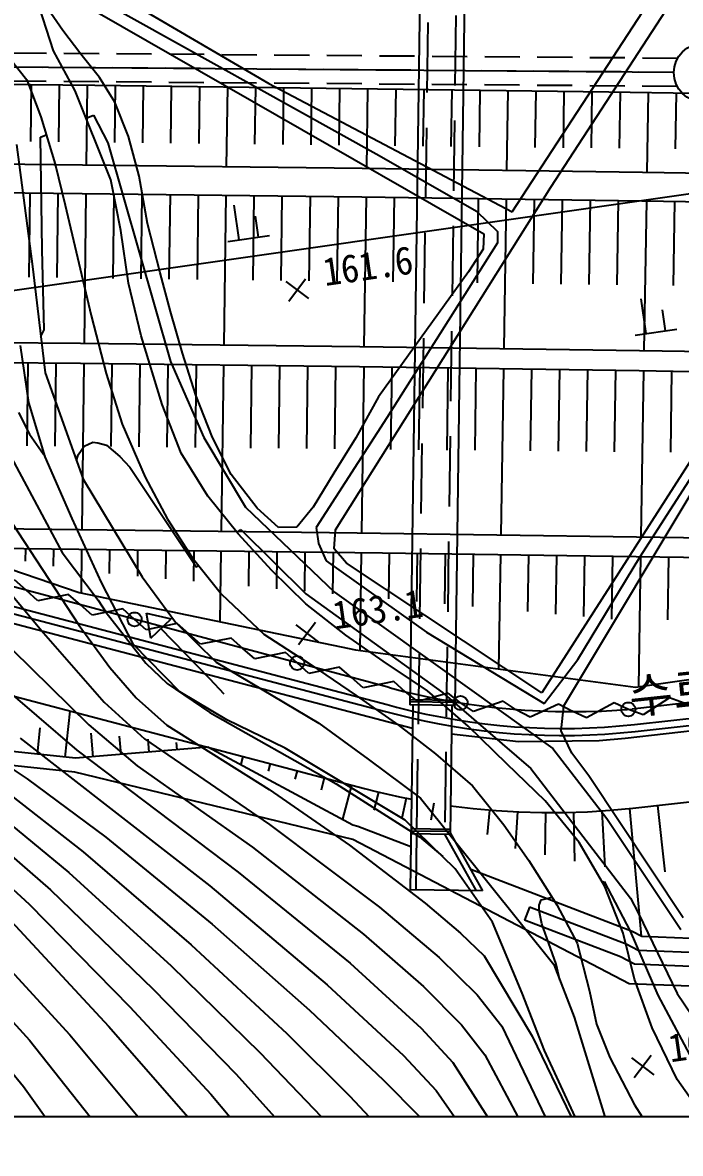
# Model space of a CAD drawing. Header units: millimetres. Extents: x 12262 to 13058, y 1103 to 1809.
# Drawn here: x 12804.1 to 12851, y 1403.7 to 1484.3 of the extents above; entities that cross this region are included whole.
import ezdxf
from ezdxf.xclip import XClip

# ---------------------------------------------------------------- set-up
doc = ezdxf.new("R2010")
doc.units = ezdxf.units.MM
doc.header["$LTSCALE"] = 10
doc.header["$MEASUREMENT"] = 0
doc.header["$XCLIPFRAME"] = 2
for name, pattern in [('CENTER', [2, 1.25, -0.25, 0.25, -0.25]), ('DASHED', [0.75, 0.5, -0.25]), ('HIDDEN', [0.375, 0.25, -0.125])]:
    doc.linetypes.add(name, pattern=pattern)
doc.layers.add('TX-PAPR', color=2, linetype='Continuous', plot=False)
doc.layers.add('TZ-BASE', color=253, linetype='Continuous')
doc.layers.add('TZ-CABL', color=4, linetype='Continuous')
doc.styles.add('HANA', font='GulimChe.ttf')
doc.linetypes.add('ZIGZAG', pattern='A,0.0001,-0.2,[131,ltypeshp.shx,S=0.2,R=0,X=-0.2,Y=0],-0.4,[131,ltypeshp.shx,S=0.2,R=180,X=0.2,Y=0],-0.2', length=0.8001)

# ---------------------------------------------------------------- blocks, each defined once
blk = doc.blocks.new('JD-GJG5SREGSF3')
at = {"layer": 'TZ-BASE', "linetype": 'DASHED'}
for p, q in [((487.932, 56.001), (486.389, -54.856)), ((485.925, 55.493), (484.389, -54.828))]:
    blk.add_line(p, q, dxfattribs=at)
at = {"layer": 'TZ-BASE'}
for p, q in [((488.535, 56.154), (487.117, -45.665)), ((485.323, 55.341), (483.918, -45.62)), ((81.905, -69.474), (700.519, 18.903)), ((493.957, -8.729, -93.464), (505.965, 9.679, -93.464)), ((458.028, 7.927, -93.946), (473.87, -1.357, -93.946)), ((458.513, 0.967, -90.39), (456.58, 7.004, -90.39)), ((457.601, 6.954, -94), (481.725, -6.485, -94)), ((491.212, -10.508, -93.946), (502.367, 6.62, -93.946)), ((457.582, 6.083, -92.961), (489.197, -12.072, -92.961)), ((459.173, 2.434, -92.961), (458.328, 3.673, -92.961)), ((460.464, 0.751, -92.961), (459.173, 2.434, -92.961)), ((460.06, -1.873, -90.39), (458.513, 0.967, -90.39)), ((455.421, 0.404, -82.3), (456.605, -1.094, -82.3)), ((461.777, -0.933, -92.961), (460.464, 0.751, -92.961)), ((456.605, -1.094, -82.3), (457.598, -3.73, -82.3)), ((456.907, -1.443, -255), (456.858, -5.494, -255)), ((458.907, -1.463, -255), (458.858, -5.516, -255)), ((460.907, -1.484, -255), (460.839, -7.143, -255)), ((462.871, -2.672, -92.961), (461.777, -0.933, -92.961)), ((462.907, -1.508, -255), (462.858, -5.562, -255)), ((464.907, -1.532, -255), (464.858, -5.584, -255)), ((466.907, -1.556, -255), (466.858, -5.607, -255)), ((468.906, -1.58, -255), (468.858, -5.63, -255)), ((470.903, -1.604, -255), (470.824, -7.264, -255)), ((473.87, -1.357, -93.946), (491.212, -10.508, -93.946)), ((462.592, -8.208, -90.39), (460.06, -1.873, -90.39)), ((472.903, -1.628, -255), (472.846, -5.675, -255)), ((474.903, -1.652, -255), (474.846, -5.697, -255)), ((476.903, -1.677, -255), (476.846, -5.72, -255)), ((478.903, -1.701, -255), (478.846, -5.743, -255)), ((480.903, -1.725, -255), (480.823, -7.385, -255)), ((482.903, -1.754, -255), (482.846, -5.788, -255)), ((484.902, -1.782, -255), (484.846, -5.811, -255)), ((486.902, -1.81, -255), (486.846, -5.833, -255)), ((488.902, -1.838, -255), (488.845, -5.856, -255)), ((490.899, -1.866, -255), (490.808, -7.525, -255)), ((492.899, -1.894, -255), (492.834, -5.901, -255)), ((494.899, -1.922, -255), (494.834, -5.924, -255)), ((496.898, -1.951, -255), (496.834, -5.946, -255)), ((498.898, -1.979, -255), (498.834, -5.969, -255)), ((500.898, -2.008, -255), (500.807, -7.667, -255)), ((502.898, -2.04, -255), (502.834, -6.014, -255)), ((463.866, -5.118, -92.961), (462.871, -2.672, -92.961)), ((457.598, -3.73, -82.3), (458.615, -7.1, -82.3)), ((460.842, -3.829, -93), (461.371, -3.617, -93)), ((461.371, -3.617, -93), (462.37, -5.579, -93)), ((500.317, -35.107, -94), (520.139, -4.22, -94)), ((457.573, -5.177, -93), (457.982, -5.003, -93)), ((457.711, -13.183, -93), (457.573, -5.177, -93)), ((462.37, -5.579, -93), (466.855, -21.159, -93)), ((464.617, -7.952, -92.961), (463.866, -5.118, -92.961)), ((455.88, -5.703, -98.09), (457, -14.391, -98.09)), ((440.569, -6.938, -255), (460.568, -7.14, -255)), ((458.615, -7.1, -82.3), (459.336, -10.027, -82.3)), ((460.568, -7.14, -255), (480.516, -7.38, -255)), ((481.725, -6.485, -94), (488.669, -10.452, -94)), ((465.21, -11.316, -92.961), (464.617, -7.952, -92.961)), ((480.516, -7.38, -255), (500.489, -7.662, -255)), ((500.489, -7.662, -255), (520.461, -7.983, -255)), ((463.3, -11.825, -90.39), (462.592, -8.208, -90.39)), ((478.617, -33.154, -93.464), (493.957, -8.729, -93.464)), ((440.549, -8.988, -255), (460.548, -9.19, -255)), ((456.814, -9.152, -255), (456.742, -15.16, -255)), ((458.814, -9.172, -255), (458.742, -15.186, -255)), ((460.548, -9.19, -255), (480.487, -9.43, -255)), ((460.814, -9.193, -255), (460.685, -19.862, -255)), ((462.814, -9.217, -255), (462.741, -15.236, -255)), ((464.814, -9.241, -255), (464.741, -15.262, -255)), ((466.814, -9.265, -255), (466.741, -15.287, -255)), ((468.814, -9.29, -255), (468.741, -15.313, -255)), ((470.795, -9.313, -255), (470.645, -19.982, -255)), ((472.795, -9.338, -255), (472.71, -15.363, -255)), ((474.795, -9.362, -255), (474.71, -15.389, -255)), ((476.795, -9.386, -255), (476.71, -15.414, -255)), ((478.794, -9.41, -255), (478.709, -15.44, -255)), ((480.487, -9.43, -255), (500.456, -9.711, -255)), ((480.794, -9.435, -255), (480.644, -20.104, -255)), ((482.794, -9.463, -255), (482.709, -15.491, -255)), ((488.793, -9.547, -255), (488.709, -15.567, -255)), ((490.775, -9.575, -255), (490.603, -20.244, -255)), ((492.775, -9.603, -255), (492.678, -15.618, -255)), ((494.774, -9.631, -255), (494.678, -15.643, -255)), ((496.774, -9.66, -255), (496.677, -15.669, -255)), ((459.336, -10.027, -82.3), (461.184, -17.875, -82.3)), ((471.738, -12.492, -92.751), (471.385, -10.017, -92.751)), ((488.669, -10.452, -94), (490.174, -11.89, -94)), ((498.774, -9.688, -255), (498.677, -15.694, -255)), ((500.456, -9.711, -255), (520.424, -10.033, -255)), ((500.774, -9.717, -255), (500.602, -20.385, -255)), ((502.774, -9.749, -255), (502.677, -15.745, -255)), ((473.124, -12.294, -92.751), (472.912, -10.809, -92.751)), ((463.857, -15.584, -90.39), (463.3, -11.825, -90.39)), ((466.119, -14.849, -92.961), (465.21, -11.316, -92.961)), ((489.197, -12.072, -92.961), (489.13, -13.163, -92.961)), ((490.174, -11.89, -94), (490.174, -12.717, -94)), ((470.946, -12.605, -92.751), (473.916, -12.181, -92.751)), ((490.174, -12.717, -94), (482.27, -25.181, -94)), ((457.841, -18.907, -93), (457.711, -13.183, -93)), ((489.13, -13.163, -92.961), (488.102, -14.778, -92.961)), ((457, -14.391, -98.09), (457.92, -21.967, -98.09)), ((466.839, -17.595, -92.961), (466.119, -14.849, -92.961)), ((475.278, -16.872, -93.421), (476.478, -15.272, -93.421)), ((488.102, -14.778, -92.961), (481.683, -23.691, -92.961)), ((464.747, -19.336, -90.39), (463.857, -15.584, -90.39)), ((475.078, -15.472, -93.421), (476.678, -16.672, -93.421)), ((500.764, -19.163, -93.59), (500.411, -16.688, -93.59)), ((467.698, -20.572, -92.961), (466.839, -17.595, -92.961)), ((502.15, -18.965, -93.59), (501.938, -17.48, -93.59)), ((461.184, -17.875, -82.3), (462.271, -22.013, -82.3)), ((457.607, -19.387, -93), (457.841, -18.907, -93)), ((466.263, -24.22, -90.39), (464.747, -19.336, -90.39)), ((499.972, -19.276, -93.59), (502.942, -18.852, -93.59)), ((440.441, -19.658, -255), (460.44, -19.859, -255)), ((456.749, -24.094, -98.69), (456.148, -20.029, -98.69)), ((460.44, -19.859, -255), (480.337, -20.099, -255)), ((480.337, -20.099, -255), (500.284, -20.38, -255)), ((509.585, -19.401, -93.464), (497.007, -39.021, -93.464)), ((468.66, -23.563, -92.961), (467.698, -20.572, -92.961)), ((500.284, -20.38, -255), (520.231, -20.701, -255)), ((440.427, -21.088, -255), (460.426, -21.289, -255)), ((456.668, -21.251, -255), (456.597, -27.165, -255)), ((458.668, -21.272, -255), (458.597, -27.186, -255)), ((460.426, -21.289, -255), (480.317, -21.529, -255)), ((460.668, -21.292, -255), (460.525, -33.141, -255)), ((462.668, -21.316, -255), (462.597, -27.227, -255)), ((464.668, -21.34, -255), (464.597, -27.247, -255)), ((466.668, -21.365, -255), (466.597, -27.267, -255)), ((466.855, -21.159, -93), (469.22, -26.571, -93)), ((468.668, -21.389, -255), (468.596, -27.288, -255)), ((470.625, -21.412, -255), (470.458, -33.261, -255)), ((472.624, -21.436, -255), (472.541, -27.328, -255)), ((474.624, -21.46, -255), (474.541, -27.349, -255)), ((476.624, -21.485, -255), (476.541, -27.369, -255)), ((478.624, -21.509, -255), (478.541, -27.389, -255)), ((480.317, -21.529, -255), (500.261, -21.81, -255)), ((480.624, -21.533, -255), (480.457, -33.382, -255)), ((482.624, -21.562, -255), (482.541, -27.43, -255)), ((484.623, -21.59, -255), (484.541, -27.451, -255)), ((486.623, -21.618, -255), (486.541, -27.471, -255)), ((488.623, -21.646, -255), (488.541, -27.491, -255)), ((490.58, -21.674, -255), (490.389, -33.522, -255)), ((492.58, -21.702, -255), (492.486, -27.532, -255)), ((494.58, -21.73, -255), (494.486, -27.552, -255)), ((494.898, -45.695, -92.898), (509.402, -21.492, -92.898)), ((457.92, -21.967, -98.09), (460.619, -29.542, -98.09)), ((462.271, -22.013, -82.3), (463.402, -25.619, -82.3)), ((496.579, -21.758, -255), (496.486, -27.572, -255)), ((498.579, -21.786, -255), (498.486, -27.593, -255)), ((500.261, -21.81, -255), (520.205, -22.131, -255)), ((500.579, -21.815, -255), (500.388, -33.663, -255)), ((502.579, -21.847, -255), (502.486, -27.634, -255)), ((443.144, -23.015, -89), (457.804, -40.509, -89)), ((457.916, -27.948, -98.69), (456.749, -24.094, -98.69)), ((469.851, -26.586, -92.961), (468.66, -23.563, -92.961)), ((481.683, -23.691, -92.961), (480.052, -26.599, -92.961)), ((456.01, -24.786, -92), (456.786, -26.334, -92)), ((467.606, -27.685, -90.39), (466.263, -24.22, -90.39)), ((463.402, -25.619, -82.3), (465.045, -29.415, -82.3)), ((482.27, -25.181, -94), (477.243, -32.984, -94)), ((454.336, -25.85, -91), (459.121, -34.762, -91)), ((456.786, -26.334, -92), (457.785, -27.777, -92)), ((469.22, -26.571, -93), (472.189, -31.536, -93)), ((471.18, -29.224, -92.961), (469.851, -26.586, -92.961)), ((460.259, -27.82, -92), (460.697, -27.185, -92)), ((460.697, -27.185, -92), (461.319, -26.92, -92)), ((461.319, -26.92, -92), (461.677, -26.957, -92)), ((461.677, -26.957, -92), (462.275, -27.136, -92)), ((462.275, -27.136, -92), (463.225, -27.925, -92)), ((480.052, -26.599, -92.961), (478.499, -29.115, -92.961)), ((457.785, -27.777, -92), (457.907, -27.918, -92)), ((459.827, -32.342, -98.69), (457.916, -27.948, -98.69)), ((460.151, -28.229, -92), (460.259, -27.82, -92)), ((463.225, -27.925, -92), (463.953, -28.702, -92)), ((469.501, -30.768, -90.39), (467.606, -27.685, -90.39)), ((463.953, -28.702, -92), (468.714, -35.818, -92)), ((460.619, -29.542, -98.09), (464.826, -36.507, -98.09)), ((465.045, -29.415, -82.3), (466.645, -32.408, -82.3)), ((473.029, -31.619, -92.961), (471.18, -29.224, -92.961)), ((478.499, -29.115, -92.961), (477.02, -31.536, -92.961)), ((482.432, -44.403), (429.302, -30.162)), ((440.402, -30.818, -255), (460.348, -37.629, -255)), ((454.631, -31.315, -90), (460.349, -39.974, -90)), ((471.681, -33.437, -90.39), (469.501, -30.768, -90.39)), ((429.342, -32.214, -255), (482.169, -46.095, -255)), ((429.469, -31.73, -255), (482.296, -45.612, -255)), ((472.189, -31.536, -93), (478.55, -37.609, -93)), ((474.554, -32.994, -92.961), (473.029, -31.619, -92.961)), ((477.02, -31.536, -92.961), (475.849, -32.962, -92.961)), ((446.718, -32.975, -255), (480.15, -33.378, -255)), ((461.923, -36.901, -98.69), (459.827, -32.342, -98.69)), ((466.645, -32.408, -82.3), (468.397, -35.128, -82.3)), ((475.849, -32.962, -92.961), (474.554, -32.994, -92.961)), ((477.243, -32.984, -94), (477.409, -34.141, -94)), ((481.943, -46.752), (430.601, -33.266)), ((471.601, -33.339, -92), (471.854, -33.123, -92)), ((474.085, -36.053, -90.39), (471.681, -33.437, -90.39)), ((471.854, -33.123, -92), (476.499, -37.72, -92)), ((478.514, -34.515, -93.464), (478.617, -33.154, -93.464)), ((480.15, -33.378, -255), (500.07, -33.658, -255)), ((500.07, -33.658, -255), (519.991, -33.979, -255)), ((450.97, -34.427, -255), (481.971, -34.804, -255)), ((456.509, -34.494, -255), (456.498, -35.398, -255)), ((458.509, -34.518, -255), (458.494, -35.748, -255)), ((460.508, -34.543, -255), (460.471, -37.655, -255)), ((462.508, -34.567, -255), (462.488, -36.279, -255)), ((464.508, -34.591, -255), (464.486, -36.46, -255)), ((466.508, -34.616, -255), (466.484, -36.641, -255)), ((468.508, -34.64, -255), (468.482, -36.822, -255)), ((477.409, -34.141, -94), (477.938, -35.364, -94)), ((479.39, -35.526, -93.464), (478.514, -34.515, -93.464)), ((459.121, -34.762, -91), (461.688, -38.159, -91)), ((468.397, -35.128, -82.3), (470.487, -37.739, -82.3)), ((470.438, -34.663, -255), (470.367, -39.705, -255)), ((472.438, -34.688, -255), (472.403, -37.177, -255)), ((474.438, -34.712, -255), (474.4, -37.357, -255)), ((476.438, -34.736, -255), (476.398, -37.538, -255)), ((477.938, -35.364, -94), (485.112, -40.444, -94)), ((478.437, -34.761, -255), (478.396, -37.719, -255)), ((480.437, -34.785, -255), (480.339, -41.748, -255)), ((481.971, -34.804, -255), (500.047, -35.058, -255)), ((482.437, -34.81, -255), (482.391, -38.081, -255)), ((484.437, -34.838, -255), (484.389, -38.261, -255)), ((486.437, -34.867, -255), (486.386, -38.442, -255)), ((488.436, -34.895, -255), (488.384, -38.623, -255)), ((490.367, -34.922, -255), (490.235, -43.067, -255)), ((492.366, -34.95, -255), (492.302, -38.977, -255)), ((494.366, -34.978, -255), (494.299, -39.158, -255)), ((495.879, -42.401, -94), (500.317, -35.107, -94)), ((496.366, -35.006, -255), (496.296, -39.339, -255)), ((498.366, -35.034, -255), (498.294, -39.52, -255)), ((500.047, -35.058, -255), (519.966, -35.379, -255)), ((500.366, -35.063, -255), (500.216, -44.337, -255)), ((502.365, -35.095, -255), (502.293, -39.582, -255)), ((468.714, -35.818, -92), (468.854, -35.698, -92)), ((476.496, -38.436, -90.39), (474.085, -36.053, -90.39)), ((493.331, -44.779, -93.464), (479.39, -35.526, -93.464)), ((456.561, -37.469), (455.724, -36.727)), ((464.212, -41.332, -98.69), (461.923, -36.901, -98.69)), ((464.826, -36.507, -98.09), (467.206, -39.733, -98.09)), ((427.179, -37.537), (469.315, -48.605)), ((457.397, -38.211), (456.561, -37.469)), ((459.588, -37.763), (457.397, -38.211)), ((460.425, -38.504), (459.588, -37.763)), ((460.348, -37.629, -255), (479.019, -41.497, -255)), ((470.487, -37.739, -82.3), (473.501, -40.591, -82.3)), ((476.499, -37.72, -92), (486.243, -44.751, -92)), ((478.55, -37.609, -93), (494.105, -48.733, -93)), ((461.261, -39.246), (460.425, -38.504)), ((461.688, -38.159, -91), (462.264, -39.042, -91)), ((479.35, -40.665, -90.39), (476.496, -38.436, -90.39)), ((463.452, -38.798), (461.261, -39.246)), ((462.264, -39.042, -91), (465.086, -42.671, -91)), ((464.288, -39.54), (463.452, -38.798)), ((465.451, -40.88, -255), (465.129, -39.106, -255)), ((465.129, -39.106, -255), (466.89, -39.491, -255)), ((497.007, -39.021, -93.464), (493.331, -44.779, -93.464)), ((460.349, -39.974, -90), (462.519, -42.957, -90)), ((465.125, -40.282), (464.288, -39.54)), ((467.315, -39.834), (465.125, -40.282)), ((465.451, -40.88, -255), (466.89, -39.491, -255)), ((469.643, -43.783, -255), (466.171, -40.185, -255)), ((467.206, -39.733, -98.09), (470.1, -42.592, -98.09)), ((468.152, -40.576), (467.315, -39.834)), ((475.779, -39.935, -91.891), (477.379, -41.135, -91.891)), ((475.979, -41.335, -91.891), (477.179, -39.735, -91.891)), ((552.333, -40.026), (499.769, -45.928)), ((457.804, -40.509, -89), (462.131, -45.432, -89)), ((468.988, -41.317), (468.152, -40.576)), ((471.179, -40.869), (468.988, -41.317)), ((472.015, -41.611), (471.179, -40.869)), ((473.501, -40.591, -82.3), (476.817, -42.734, -82.3)), ((482.009, -42.517, -90.39), (479.35, -40.665, -90.39)), ((485.112, -40.444, -94), (493.491, -45.529, -94)), ((499.923, -47.028, -255), (558.316, -40.529, -255)), ((499.978, -47.525, -255), (558.371, -41.026, -255)), ((455.554, -41.685, -88), (461.023, -47.056, -88)), ((467.522, -44.698, -98.69), (464.212, -41.332, -98.69)), ((472.852, -42.353), (472.015, -41.611)), ((479.019, -41.497, -255), (480.033, -41.707, -255)), ((480.033, -41.707, -255), (499.997, -44.368, -255)), ((558.24, -41.451), (499.269, -48.019)), ((499.997, -44.368, -255), (519.854, -41.538, -255)), ((465.086, -42.671, -91), (466.602, -44.11, -91)), ((470.1, -42.592, -98.09), (477.427, -46.93, -98.09)), ((475.043, -41.905), (472.852, -42.353)), ((475.879, -42.647), (475.043, -41.905)), ((476.715, -43.389), (475.879, -42.647)), ((485.161, -44.643, -90.39), (482.009, -42.517, -90.39)), ((493.491, -45.529, -94), (495.879, -42.401, -94)), ((453.419, -43.079, -87), (460.179, -48.851, -87)), ((462.519, -42.957, -90), (464.407, -45.12, -90)), ((478.906, -42.941), (476.715, -43.389)), ((476.817, -42.734, -82.3), (480.095, -44.962, -82.3)), ((479.743, -43.682), (478.906, -42.941)), ((466.602, -44.11, -91), (469.66, -46.183, -91)), ((470.684, -44.863, -255), (469.643, -43.783, -255)), ((480.579, -44.424), (479.743, -43.682)), ((482.77, -43.976), (480.579, -44.424)), ((483.606, -44.718), (482.77, -43.976)), ((499.822, -52.988), (581.75, -43.863)), ((464.407, -45.12, -90), (466.584, -47.075, -90)), ((470.869, -46.705, -98.69), (467.522, -44.698, -98.69)), ((480.095, -44.962, -82.3), (483.115, -47.077, -82.3)), ((484.491, -45.382), (483.611, -44.693)), ((486.65, -44.801), (484.491, -45.382)), ((488.065, -47.147, -90.39), (485.161, -44.643, -90.39)), ((486.243, -44.751, -92), (492.542, -50.174, -92)), ((487.531, -45.49), (486.65, -44.801)), ((502.419, -45.12), (500.543, -46.337)), ((503.468, -45.505), (502.419, -45.12)), ((462.131, -45.432, -89), (464.996, -48.061, -89)), ((482.296, -45.612, -255), (482.962, -45.786, -255)), ((487.117, -45.665), (483.918, -45.62)), ((487.12, -45.465), (483.92, -45.42)), ((487.122, -45.315), (483.922, -45.271)), ((484.118, -45.623), (483.934, -58.822)), ((486.917, -45.662), (486.789, -54.861)), ((488.463, -46.108), (487.531, -45.49)), ((490.569, -45.358), (488.463, -46.108)), ((491.501, -45.976), (490.569, -45.358)), ((494.516, -45.577), (492.484, -46.51)), ((495.499, -46.111), (494.516, -45.577)), ((494.693, -47.487, -92.898), (494.898, -45.695, -92.898)), ((498.477, -45.485), (496.512, -46.552)), ((499.493, -45.951), (498.477, -45.485)), ((450.033, -46.535, -85), (456.63, -50.892, -85)), ((459.344, -49.359, -255), (459.693, -46.077, -255)), ((469.66, -46.183, -91), (478.653, -51.259, -91)), ((475.017, -48.728, -98.69), (470.869, -46.705, -98.69)), ((482.169, -46.095, -255), (482.835, -46.27, -255)), ((482.817, -46.265, -255), (482.835, -46.27, -255)), ((492.484, -46.51), (491.501, -45.976)), ((496.512, -46.552), (495.496, -46.086)), ((500.543, -46.337), (499.493, -45.951)), ((460.079, -49.437, -255), (440.341, -47.341, -255)), ((457.355, -49.148, -255), (457.556, -47.257, -255)), ((461.023, -47.056, -88), (464.484, -49.969, -88)), ((466.584, -47.075, -90), (473.873, -51.658, -90)), ((477.427, -46.93, -98.09), (480.947, -49.508, -98.09)), ((484.094, -47.317), (481.943, -46.752)), ((483.115, -47.077, -82.3), (485.741, -49.126, -82.3)), ((490.834, -49.843, -90.39), (488.065, -47.147, -90.39)), ((495.467, -49.076, -92.898), (494.693, -47.487, -92.898)), ((460.021, -50.437, -255), (440.152, -48.326, -255)), ((456.133, -48.008, -86), (469.654, -58.537, -86)), ((461.336, -49.333, -255), (461.196, -47.649, -255)), ((463.329, -49.167, -255), (463.221, -47.867, -255)), ((464.996, -48.061, -89), (473.905, -54.151, -89)), ((465.322, -49.001, -255), (465.246, -48.085, -255)), ((467.315, -48.835, -255), (467.271, -48.303, -255)), ((491.657, -48.255), (486.888, -47.729)), ((497.42, -48.183), (491.657, -48.255)), ((499.269, -48.019), (497.42, -48.183)), ((469.499, -48.653), (460.079, -49.437, -255)), ((460.179, -48.851, -87), (471.67, -57.548, -87)), ((469.308, -48.669, -255), (469.303, -48.602, -255)), ((469.315, -48.605), (480.673, -51.588)), ((479.856, -54.21, -255), (469.499, -48.653)), ((483.587, -53.848, -98.69), (475.017, -48.728, -98.69)), ((485.741, -49.126, -82.3), (488.39, -51.404, -82.3)), ((494.105, -48.733, -93), (497.95, -53.728, -93)), ((496.664, -50.681, -92.898), (495.467, -49.076, -92.898)), ((472.011, -49.313), (471.87, -49.847)), ((473.945, -49.821), (473.805, -50.353)), ((480.947, -49.508, -98.09), (484.678, -52.288, -98.09)), ((493.563, -52.473, -90.39), (490.834, -49.843, -90.39)), ((479.842, -55.236, -255), (460.021, -50.437, -255)), ((464.484, -49.969, -88), (472.69, -55.774, -88)), ((475.88, -50.329, -255), (475.721, -50.934, -255)), ((492.542, -50.174, -92), (499.647, -59.413, -92)), ((503.394, -60.799, -92.898), (496.664, -50.681, -92.898)), ((456.63, -50.892, -85), (462.245, -55.067, -85)), ((477.814, -50.837, -255), (477.587, -51.702, -255)), ((478.653, -51.259, -91), (484.607, -55.046, -91)), ((479.748, -51.346, -255), (479.108, -53.781, -255)), ((488.39, -51.404, -82.3), (490.626, -54.186, -82.3)), ((454.838, -51.603, -84), (460.623, -56.101, -84)), ((473.873, -51.658, -90), (479.61, -55.633, -90)), ((481.686, -51.844, -255), (481.356, -53.129, -255)), ((483.646, -52.277, -255), (483.336, -53.706, -255)), ((484.678, -52.288, -98.09), (494.168, -64.135, -98.09)), ((453.511, -52.575, -83), (459.6, -57.58, -83)), ((485.619, -52.635, -255), (485.402, -53.859, -255)), ((489.596, -53.124, -255), (489.422, -54.878, -255)), ((495.976, -55.432, -90.39), (493.563, -52.473, -90.39)), ((499.58, -53.015, -255), (500.417, -62.119, -255)), ((501.566, -52.794, -255), (502.093, -57.529, -255)), ((452.538, -53.799, -82), (458.291, -58.815, -82)), ((487.152, -57.308, -98.69), (483.587, -53.848, -98.69)), ((491.593, -53.254, -255), (491.434, -55.873, -255)), ((493.594, -53.308, -255), (493.526, -56.316, -255)), ((495.593, -53.286, -255), (495.647, -56.765, -255)), ((497.59, -53.188, -255), (497.804, -57.173, -255)), ((497.95, -53.728, -93), (503.24, -61.647, -93)), ((451.038, -54.588, -81), (456.783, -59.845, -81)), ((473.905, -54.151, -89), (481.749, -60.04, -89)), ((480.196, -54.293, -255), (479.856, -54.21, -255)), ((483.977, -55.739, -255), (480.196, -54.293, -255)), ((486.792, -54.661), (483.992, -54.622)), ((486.794, -54.511), (483.994, -54.472)), ((486.791, -54.754), (489.105, -58.894)), ((490.626, -54.186, -82.3), (492.394, -56.731, -82.3)), ((462.245, -55.067, -85), (469.819, -61.266, -85)), ((499.557, -65.504, -255), (479.842, -55.236, -255)), ((486.789, -54.861), (483.989, -54.822)), ((484.607, -55.046, -91), (486.263, -56.445, -91)), ((486.389, -54.856), (488.643, -58.888)), ((497.81, -58.584, -90.39), (495.976, -55.432, -90.39)), ((460.623, -56.101, -84), (468.319, -62.731, -84)), ((472.69, -55.774, -88), (480.618, -61.964, -88)), ((479.61, -55.633, -90), (485.009, -59.751, -90)), ((492.394, -56.731, -82.3), (494.399, -59.879, -82.3)), ((459.6, -57.58, -83), (466.891, -64.233, -83)), ((471.67, -57.548, -87), (479.653, -64.043, -87)), ((489.808, -61.121, -98.69), (487.152, -57.308, -98.69)), ((499.752, -61.772, -255), (488.256, -57.375, -255)), ((458.291, -58.815, -82), (465.624, -65.896, -82)), ((469.654, -58.537, -86), (478.028, -65.573, -86)), ((489.105, -58.894), (483.934, -58.822)), ((497.628, -58.271, -91), (497.77, -58.22, -91)), ((497.77, -58.22, -91), (499.61, -61.755, -91)), ((499.112, -61.903, -90.39), (497.81, -58.584, -90.39)), ((493.122, -59.908, -91), (493.281, -59.527, -91)), ((493.281, -59.527, -91), (493.5, -59.473, -91)), ((493.5, -59.473, -91), (494.053, -59.336, -91)), ((499.647, -59.413, -92), (500.201, -60.463, -92)), ((456.783, -59.845, -81), (463.959, -67.157, -81)), ((481.749, -60.04, -89), (486.005, -63.636, -89)), ((485.009, -59.751, -90), (487.518, -61.897, -90)), ((492.435, -60.045, -255), (492.078, -60.979, -255)), ((499.341, -62.686, -255), (492.435, -60.045, -255)), ((493.133, -60.29, -91), (493.122, -59.908, -91)), ((493.133, -60.29, -91), (493.122, -59.908, -91)), ((493.318, -61.247, -91), (493.133, -60.29, -91)), ((493.318, -61.247, -91), (493.133, -60.29, -91)), ((494.399, -59.879, -82.3), (495.84, -62.613, -82.3)), ((455.489, -61.039, -80), (462.435, -68.533, -80)), ((491.916, -66.184, -98.69), (489.808, -61.121, -98.69)), ((498.93, -63.599, -255), (492.078, -60.979, -255)), ((500.201, -60.463, -92), (502.964, -66.202, -92)), ((469.819, -61.266, -85), (476.755, -67.392, -85)), ((480.618, -61.964, -88), (484.898, -65.705, -88)), ((487.518, -61.897, -90), (489.222, -63.508, -90)), ((493.669, -62.228, -91), (493.318, -61.247, -91)), ((499.936, -65.19, -90.39), (499.112, -61.903, -90.39)), ((499.61, -61.755, -91), (501.583, -66.323, -91)), ((500.451, -62.136, -255), (499.752, -61.772, -255)), ((453.197, -62.102, -79), (459.681, -69.136, -79)), ((468.319, -62.731, -84), (475.139, -69.054, -84)), ((494.339, -64.12, -91), (493.669, -62.228, -91)), ((495.84, -62.613, -82.3), (496.711, -66.024, -82.3)), ((500.188, -63.127, -255), (499.341, -62.686, -255)), ((519.571, -62.878, -255), (500.451, -62.136, -255)), ((486.005, -63.636, -89), (488.709, -66.284, -89)), ((489.222, -63.508, -90), (492.642, -69.246, -90)), ((499.925, -64.117, -255), (498.93, -63.599, -255)), ((519.523, -63.876, -255), (500.188, -63.127, -255)), ((451.586, -63.831, -78), (456.8, -69.516, -78)), ((466.891, -64.233, -83), (473.221, -70.394, -83)), ((479.653, -64.043, -87), (484.72, -68.682, -87)), ((494.168, -64.135, -98.09), (495.622, -67.877, -98.09)), ((494.602, -65.25, -91), (494.339, -64.12, -91)), ((519.474, -64.875, -255), (499.925, -64.117, -255)), ((501.187, -68.648, -90.39), (499.936, -65.19, -90.39)), ((465.624, -65.896, -82), (471.523, -71.948, -82)), ((478.028, -65.573, -86), (483.454, -70.612, -86)), ((484.898, -65.705, -88), (487.599, -68.428, -88)), ((496.711, -66.024, -82.3), (497.219, -68.376, -82.3)), ((519.407, -66.274, -255), (499.557, -65.504, -255)), ((488.709, -66.284, -89), (490.483, -68.519, -89)), ((493.518, -70.258, -98.69), (491.916, -66.184, -98.69)), ((501.583, -66.323, -91), (504.806, -72.32, -91)), ((502.964, -66.202, -92), (508.251, -74.046, -92)), ((463.959, -67.157, -81), (469.714, -73.375, -81)), ((476.755, -67.392, -85), (482.005, -72.346, -85)), ((487.599, -68.428, -88), (489.264, -70.566, -88)), ((495.622, -67.877, -98.09), (497.831, -75.067, -98.09)), ((497.219, -68.376, -82.3), (498.165, -70.756, -82.3)), ((453.341, -69.165, -77), (456.369, -72.819, -77)), ((459.681, -69.136, -79), (465.082, -75.647, -79)), ((462.435, -68.533, -80), (467.784, -74.622, -80)), ((475.139, -69.054, -84), (479.64, -73.524, -84)), ((484.72, -68.682, -87), (486.985, -71.126, -87)), ((490.483, -68.519, -89), (496.719, -81.623, -89)), ((492.642, -69.246, -90), (497.628, -79.598, -90)), ((502.975, -72.322, -90.39), (501.187, -68.648, -90.39)), ((456.8, -69.516, -78), (462.578, -76.854, -78)), ((473.221, -70.394, -83), (477.622, -75.02, -83)), ((483.454, -70.612, -86), (485.794, -73.108, -86)), ((489.264, -70.566, -88), (491.952, -75.64, -88)), ((495.711, -75.006, -98.69), (493.518, -70.258, -98.69)), ((498.165, -70.756, -82.3), (499.931, -74.14, -82.3)), ((499.71, -70.788, -90.486), (501.31, -71.988, -90.486)), ((499.91, -72.188, -90.486), (501.11, -70.588, -90.486)), ((486.985, -71.126, -87), (489.57, -75.202, -87)), ((471.523, -71.948, -82), (475.486, -76.367, -82)), ((482.005, -72.346, -85), (484.662, -75.036, -85)), ((505.51, -75.929, -90.39), (502.975, -72.322, -90.39)), ((456.369, -72.819, -77), (460.439, -78.524, -77)), ((485.794, -73.108, -86), (487.881, -76.12, -86)), ((454.073, -73.849, -76), (458.033, -79.805, -76)), ((469.714, -73.375, -81), (473.425, -77.777, -81)), ((479.64, -73.524, -84), (482.132, -76.214, -84)), ((467.784, -74.622, -80), (471.251, -78.963, -80)), ((499.931, -74.14, -82.3), (501.503, -76.653, -82.3))]:
    blk.add_line(p, q, dxfattribs=at)
at = {"layer": 'TZ-BASE', "linetype": 'Continuous'}
blk.add_line((484.389, -54.828), (484.334, -58.828), dxfattribs=at)
at = {"layer": 'TZ-BASE', "linetype": 'CENTER', "flags": 128}
blk.add_lwpolyline([(699.857, 0, 0.015501), (79.961, 2.48, 0.002), (0, 0)], format="xyb", dxfattribs=at)
at = {"layer": 'TZ-BASE'}
for centre in [(464.288, -39.54), (475.879, -42.647), (487.531, -45.49), (499.493, -45.951)]:
    blk.add_circle(centre, 0.5, dxfattribs=at)
for centre, radius, start, end in [((349.929, -9993.876), 9993, 87.9946477, 91.3568963), ((495.434, 4.102), 50.217, 254.99491, 274.95224), ((494.779, -0.813, -255), 46.5, 255.27724, 276.3507), ((494.779, -0.813, -255), 47, 255.27724, 276.3507), ((494.017, -0.731), 52.579, 255.29804, 259.04411), ((494.017, -0.731), 52.579, 262.1305, 276.33956)]:
    blk.add_arc(centre, radius, start, end, dxfattribs=at)
at = {"layer": 'TZ-BASE', "style": 'HANA'}
for s, height, rotation, p in [('161.6', 2, 8.13044, (477.857, -15.789, -93.421)), ('163.1', 2, 8.13044, (478.559, -40.253, -91.891)), ('수로측구', 2.5, 6.02678, (499.664, -46.3)), ('164.5', 2, 8.13044, (502.49, -71.105, -90.486))]:
    blk.add_text(s, height=height, rotation=rotation, dxfattribs=at).set_placement(p)

msp = doc.modelspace()

# ---------------------------------------------------------------- linework, layer by layer
at = {"layer": 'TX-PAPR', "flags": 128}
msp.add_lwpolyline([(13050.255, 1556.296), (13045.003, 1406.296), (12350.398, 1406.296), (12345.146, 1556.296)], close=True, dxfattribs=at)
at = {"layer": 'TZ-CABL', "linetype": 'HIDDEN'}
for points in [[(12850.772, 1481.734), (12704.57, 1482.904)], [(12850.511, 1480.736), (12704.816, 1481.902)], [(12850.756, 1479.734), (12704.554, 1480.904)]]:
    msp.add_lwpolyline(points, dxfattribs=at)
at = {"layer": 'TZ-CABL', "linetype": 'ZIGZAG', "ltscale": 0.5}
msp.add_lwpolyline([(12850.511, 1480.736), (12704.816, 1481.902)], dxfattribs=at)
at = {"layer": 'TZ-CABL'}
msp.add_circle((12852.611, 1480.719), 2.1, dxfattribs=at)

# ---------------------------------------------------------------- block references
at = {"layer": 'TZ-BASE'}
ref = msp.add_blockref('JD-GJG5SREGSF3', (12347.772, 1481.296), dxfattribs=at)
XClip(ref).set_block_clipping_path([(702.4831646336, 75.0000000057), (697.2310198304, -74.9999999943), (2.6260725488, -75), (-2.6260722576, 75)])

doc.saveas('drawing.dxf')
